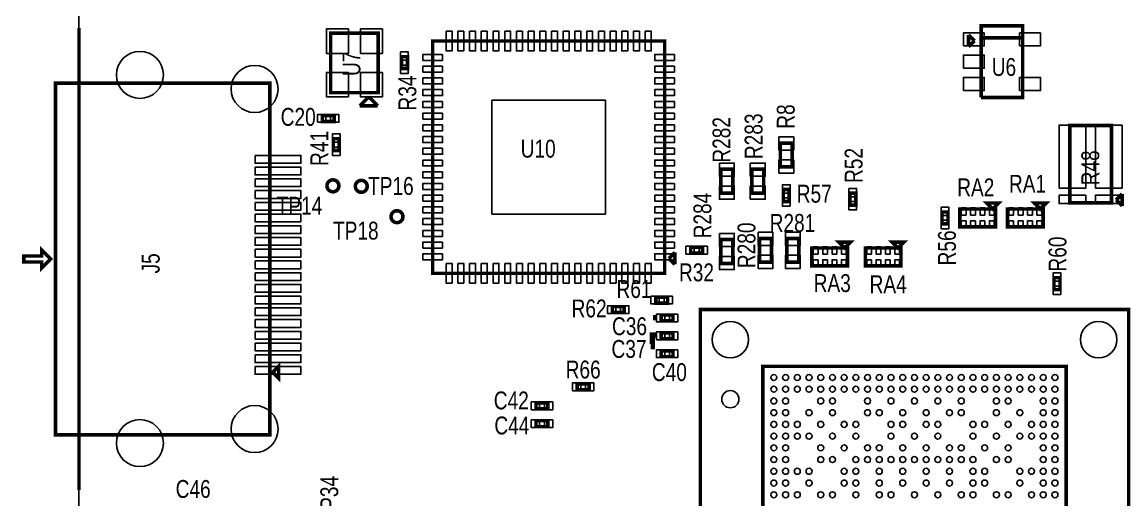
# Model space of a CAD drawing. Extents: x -458 to 3366, y -1416 to 6281.
# Drawn here: x -246 to 1610, y 3812 to 4614 of the extents above; entities that cross this region are included whole.
import ezdxf
from ezdxf.enums import TextEntityAlignment as Align

# ---------------------------------------------------------------- set-up
doc = ezdxf.new("R2010")
doc.units = 0
for name, color, linetype in [('BG_OUTLINE', 95, 'CONTINUOUS'), ('PG_ASSEMBLY_TOP', 120, 'CONTINUOUS'), ('PIN_TOP', 140, 'CONTINUOUS'), ('RD_ASSEMBLY_TOP', 120, 'CONTINUOUS')]:
    doc.layers.add(name, color=color, linetype=linetype)

msp = doc.modelspace()

# ---------------------------------------------------------------- linework, layer by layer
at = {"layer": 'BG_OUTLINE'}
msp.add_lwpolyline([(-149.99, -150), (3196.46, -150), (3196.46, 5759.32), (-149.99, 5759.32)], close=True, dxfattribs=at)
at = {"layer": 'BG_OUTLINE', "const_width": 6}
msp.add_lwpolyline([(-149.99, 4603.9), (-149.99, 3828.9)], dxfattribs=at)
at = {"layer": 'PG_ASSEMBLY_TOP'}
for points, const_width in [([(1366.35, 4487.6), (1436.35, 4487.6), (1436.35, 4607.6), (1366.35, 4607.6), (1366.35, 4587.6), (1436.35, 4587.6)], 6), ([(353.07, 4495.61), (353.07, 4595.61), (273.07, 4595.61), (273.07, 4495.61), (353.07, 4495.61)], 6), ([(834.55, 4582.4), (444.55, 4582.4), (444.55, 4192.4), (834.55, 4192.4), (834.55, 4582.4)], 6), ([(1345.35, 4592.6), (1345.35, 4572.6)], 6), ([(1355.35, 4582.6), (1345.35, 4592.6)], 6), ([(1345.35, 4572.6), (1355.35, 4582.6)], 6), ([(1436.35, 4587.6), (1366.35, 4587.6), (1366.35, 4487.6)], 6), ([(392.14, 4556.06), (392.14, 4536.06), (402.14, 4536.06), (402.14, 4556.06), (392.14, 4556.06)], 6), ([(170.64, 4511.4), (170.64, 3921.4), (-189.36, 3921.4), (-189.36, 4511.4), (170.64, 4511.4)], 6), ([(337.07, 4488.61), (322.07, 4473.61)], 6), ([(352.07, 4473.61), (337.07, 4488.61)], 6), ([(322.07, 4473.61), (352.07, 4473.61)], 6), ([(259.05, 4447.4), (279.05, 4447.4), (279.05, 4457.4), (259.05, 4457.4), (259.05, 4447.4)], 6), ([(1585.55, 4440.53), (1515.55, 4440.53), (1515.55, 4310.53), (1585.55, 4310.53), (1585.55, 4440.53)], 6), ([(287.57, 4398.4), (287.57, 4418.4), (277.57, 4418.4), (277.57, 4398.4), (287.57, 4398.4)], 6), ([(1029, 4411), (1029, 4371), (1049, 4371), (1049, 4411), (1029, 4411)], 6), ([(929, 4367), (929, 4327), (949, 4327), (949, 4367), (929, 4367)], 6), ([(981, 4367), (981, 4327), (1001, 4327), (1001, 4367), (981, 4367)], 6), ([(1044, 4313), (1044, 4333), (1034, 4333), (1034, 4313), (1044, 4313)], 6), ([(1145.71, 4326.77), (1145.71, 4306.77), (1155.71, 4306.77), (1155.71, 4326.77), (1145.71, 4326.77)], 6), ([(1603.55, 4325.53), (1593.55, 4315.53)], 6), ([(1603.55, 4305.53), (1603.55, 4325.53)], 6), ([(1395.75, 4310.34), (1375.75, 4310.34), (1385.75, 4300.34), (1395.75, 4310.34)], 6), ([(1475.75, 4310.34), (1455.75, 4310.34), (1465.75, 4300.34), (1475.75, 4310.34)], 6), ([(1593.55, 4315.53), (1603.55, 4305.53)], 6), ([(1300.75, 4295.34), (1300.75, 4275.34), (1310.75, 4275.34), (1310.75, 4295.34), (1300.75, 4295.34)], 6), ([(1390.75, 4270.34), (1330.75, 4270.34), (1330.75, 4300.34), (1390.75, 4300.34), (1390.75, 4270.34)], 6), ([(1470.75, 4270.34), (1410.75, 4270.34), (1410.75, 4300.34), (1470.75, 4300.34), (1470.75, 4270.34)], 6), ([(929, 4249), (929, 4209), (949, 4209), (949, 4249), (929, 4249)], 6), ([(994, 4251), (994, 4211), (1014, 4211), (1014, 4251), (994, 4251)], 6), ([(1040, 4251), (1040, 4211), (1060, 4211), (1060, 4251), (1040, 4251)], 6), ([(-197.63, 4216.4), (-212.63, 4231.4), (-212.63, 4221.4), (-242.63, 4221.4), (-242.63, 4211.4), (-212.63, 4211.4), (-212.63, 4201.4), (-197.63, 4216.4)], 6), ([(878.28, 4226.23), (898.28, 4226.23), (898.28, 4236.23), (878.28, 4236.23), (878.28, 4226.23)], 6), ([(1141.99, 4204.85), (1081.99, 4204.85), (1081.99, 4234.85), (1141.99, 4234.85), (1141.99, 4204.85)], 6), ([(1146.99, 4244.85), (1126.99, 4244.85), (1136.99, 4234.85), (1146.99, 4244.85)], 6), ([(1231.87, 4204.85), (1171.87, 4204.85), (1171.87, 4234.85), (1231.87, 4234.85), (1231.87, 4204.85)], 6), ([(1236.87, 4244.85), (1216.87, 4244.85), (1226.87, 4234.85), (1236.87, 4244.85)], 6), ([(851.55, 4227.4), (841.55, 4217.4)], 6), ([(841.55, 4217.4), (851.55, 4207.4)], 6), ([(851.55, 4207.4), (851.55, 4227.4)], 6), ([(1499, 4165), (1499, 4185), (1489, 4185), (1489, 4165), (1499, 4165)], 6), ([(746.48, 4126.4), (766.48, 4126.4), (766.48, 4136.4), (746.48, 4136.4), (746.48, 4126.4)], 6), ([(839.57, 4152.42), (819.57, 4152.42), (819.57, 4142.42), (839.57, 4142.42), (839.57, 4152.42)], 6), ([(821, 4118), (815, 4118)], 9), ([(848.55, 4122.42), (828.55, 4122.42), (828.55, 4112.42), (848.55, 4112.42), (848.55, 4122.42)], 6), ([(1614.45, 3411.56), (1614.45, 4131.56), (894.45, 4131.56), (894.45, 3411.56), (1614.45, 3411.56)], 6), ([(811, 4069), (814, 4069), (814, 4089), (820, 4089)], 9), ([(828.55, 4082.42), (848.55, 4082.42), (848.55, 4092.42), (828.55, 4092.42), (828.55, 4082.42)], 6), ([(848.55, 4062.42), (828.55, 4062.42), (828.55, 4052.42), (848.55, 4052.42), (848.55, 4062.42)], 6), ([(175.64, 4026.4), (185.64, 4036.4), (185.64, 4016.4), (175.64, 4026.4)], 6), ([(1509.35, 3526.3), (1509.35, 4036.3), (999.35, 4036.3), (999.35, 3526.3), (1509.35, 3526.3)], 6), ([(687.55, 3996.89), (707.55, 3996.89), (707.55, 4006.89), (687.55, 4006.89), (687.55, 3996.89)], 6), ([(638.3, 3974.98), (618.3, 3974.98), (618.3, 3964.98), (638.3, 3964.98), (638.3, 3974.98)], 6), ([(638.3, 3944.98), (618.3, 3944.98), (618.3, 3934.98), (638.3, 3934.98), (638.3, 3944.98)], 6)]:
    msp.add_lwpolyline(points, dxfattribs=dict(at, const_width=const_width))
at = {"layer": 'PG_ASSEMBLY_TOP', "const_width": 6}
for points in [[(286.91, 4339.25, 1), (266.91, 4339.25, 1), (286.91, 4339.25)], [(334.55, 4338.4, 1), (314.55, 4338.4, 1), (334.55, 4338.4)], [(394.55, 4287.4, 1), (374.55, 4287.4, 1), (394.55, 4287.4)]]:
    msp.add_lwpolyline(points, format="xyb", dxfattribs=at)
at = {"layer": 'PIN_TOP'}
for points in [[(303.03, 4561.53), (266.03, 4561.53), (266.03, 4602.53), (303.03, 4602.53)], [(360.11, 4561.53), (323.11, 4561.53), (323.11, 4602.53), (360.11, 4602.53)], [(467.23, 4598.78), (477.23, 4598.78), (477.23, 4565.78), (467.23, 4565.78)], [(486.91, 4598.78), (496.91, 4598.78), (496.91, 4565.78), (486.91, 4565.78)], [(506.6, 4598.78), (516.6, 4598.78), (516.6, 4565.78), (506.6, 4565.78)], [(526.28, 4598.78), (536.28, 4598.78), (536.28, 4565.78), (526.28, 4565.78)], [(545.97, 4598.78), (555.97, 4598.78), (555.97, 4565.78), (545.97, 4565.78)], [(565.65, 4598.78), (575.65, 4598.78), (575.65, 4565.78), (565.65, 4565.78)], [(585.34, 4598.78), (595.34, 4598.78), (595.34, 4565.78), (585.34, 4565.78)], [(605.02, 4598.78), (615.02, 4598.78), (615.02, 4565.78), (605.02, 4565.78)], [(624.71, 4598.78), (634.71, 4598.78), (634.71, 4565.78), (624.71, 4565.78)], [(644.39, 4598.78), (654.39, 4598.78), (654.39, 4565.78), (644.39, 4565.78)], [(664.08, 4598.78), (674.08, 4598.78), (674.08, 4565.78), (664.08, 4565.78)], [(683.76, 4598.78), (693.76, 4598.78), (693.76, 4565.78), (683.76, 4565.78)], [(703.45, 4598.78), (713.45, 4598.78), (713.45, 4565.78), (703.45, 4565.78)], [(723.13, 4598.78), (733.13, 4598.78), (733.13, 4565.78), (723.13, 4565.78)], [(742.82, 4598.78), (752.82, 4598.78), (752.82, 4565.78), (742.82, 4565.78)], [(762.5, 4598.78), (772.5, 4598.78), (772.5, 4565.78), (762.5, 4565.78)], [(782.19, 4598.78), (792.19, 4598.78), (792.19, 4565.78), (782.19, 4565.78)], [(801.87, 4598.78), (811.87, 4598.78), (811.87, 4565.78), (801.87, 4565.78)], [(1336.61, 4574), (1336.61, 4596), (1371.61, 4596), (1371.61, 4574)], [(1431.09, 4574), (1431.09, 4596), (1466.09, 4596), (1466.09, 4574)], [(390.64, 4564.08), (403.64, 4564.08), (403.64, 4550.08), (390.64, 4550.08)], [(461.17, 4559.72), (461.17, 4549.72), (428.17, 4549.72), (428.17, 4559.72)], [(850.93, 4559.72), (850.93, 4549.72), (817.93, 4549.72), (817.93, 4559.72)], [(1336.61, 4536.6), (1336.61, 4558.6), (1371.61, 4558.6), (1371.61, 4536.6)], [(303.03, 4488.69), (266.03, 4488.69), (266.03, 4529.69), (303.03, 4529.69)], [(360.11, 4488.69), (323.11, 4488.69), (323.11, 4529.69), (360.11, 4529.69)], [(390.64, 4542.04), (403.64, 4542.04), (403.64, 4528.04), (390.64, 4528.04)], [(461.17, 4540.04), (461.17, 4530.04), (428.17, 4530.04), (428.17, 4540.04)], [(850.93, 4540.04), (850.93, 4530.04), (817.93, 4530.04), (817.93, 4540.04)], [(461.17, 4520.35), (461.17, 4510.35), (428.17, 4510.35), (428.17, 4520.35)], [(850.93, 4520.35), (850.93, 4510.35), (817.93, 4510.35), (817.93, 4520.35)], [(1336.61, 4499.2), (1336.61, 4521.2), (1371.61, 4521.2), (1371.61, 4499.2)], [(1431.09, 4499.2), (1431.09, 4521.2), (1466.09, 4521.2), (1466.09, 4499.2)], [(461.17, 4500.67), (461.17, 4490.67), (428.17, 4490.67), (428.17, 4500.67)], [(850.93, 4500.67), (850.93, 4490.67), (817.93, 4490.67), (817.93, 4500.67)], [(461.17, 4480.98), (461.17, 4470.98), (428.17, 4470.98), (428.17, 4480.98)], [(735.05, 4482.9), (735.05, 4291.9), (544.05, 4291.9), (544.05, 4482.9)], [(850.93, 4480.98), (850.93, 4470.98), (817.93, 4470.98), (817.93, 4480.98)], [(251.03, 4445.9), (251.03, 4458.9), (265.03, 4458.9), (265.03, 4445.9)], [(273.07, 4445.9), (273.07, 4458.9), (287.07, 4458.9), (287.07, 4445.9)], [(461.17, 4461.3), (461.17, 4451.3), (428.17, 4451.3), (428.17, 4461.3)], [(850.93, 4461.3), (850.93, 4451.3), (817.93, 4451.3), (817.93, 4461.3)], [(461.17, 4441.61), (461.17, 4431.61), (428.17, 4431.61), (428.17, 4441.61)], [(850.93, 4441.61), (850.93, 4431.61), (817.93, 4431.61), (817.93, 4441.61)], [(1542.54, 4441.33), (1542.54, 4335.33), (1497.54, 4335.33), (1497.54, 4441.33)], [(1603.56, 4441.33), (1603.56, 4335.33), (1558.56, 4335.33), (1558.56, 4441.33)], [(289.07, 4412.42), (276.07, 4412.42), (276.07, 4426.42), (289.07, 4426.42)], [(461.17, 4421.93), (461.17, 4411.93), (428.17, 4411.93), (428.17, 4421.93)], [(850.93, 4421.93), (850.93, 4411.93), (817.93, 4411.93), (817.93, 4421.93)], [(1026.5, 4421.29), (1051.5, 4421.29), (1051.5, 4399.29), (1026.5, 4399.29)], [(289.07, 4390.38), (276.07, 4390.38), (276.07, 4404.38), (289.07, 4404.38)], [(461.17, 4402.24), (461.17, 4392.24), (428.17, 4392.24), (428.17, 4402.24)], [(850.93, 4402.24), (850.93, 4392.24), (817.93, 4392.24), (817.93, 4402.24)], [(146.16, 4390.22), (223.16, 4390.22), (223.16, 4377.22), (146.16, 4377.22)], [(461.17, 4382.56), (461.17, 4372.56), (428.17, 4372.56), (428.17, 4382.56)], [(850.93, 4382.56), (850.93, 4372.56), (817.93, 4372.56), (817.93, 4382.56)], [(1026.5, 4382.71), (1051.5, 4382.71), (1051.5, 4360.71), (1026.5, 4360.71)], [(146.16, 4370.54), (223.16, 4370.54), (223.16, 4357.54), (146.16, 4357.54)], [(461.17, 4362.87), (461.17, 4352.87), (428.17, 4352.87), (428.17, 4362.87)], [(850.93, 4362.87), (850.93, 4352.87), (817.93, 4352.87), (817.93, 4362.87)], [(926.5, 4377.29), (951.5, 4377.29), (951.5, 4355.29), (926.5, 4355.29)], [(978.5, 4377.29), (1003.5, 4377.29), (1003.5, 4355.29), (978.5, 4355.29)], [(146.16, 4350.85), (223.16, 4350.85), (223.16, 4337.85), (146.16, 4337.85)], [(461.17, 4343.19), (461.17, 4333.19), (428.17, 4333.19), (428.17, 4343.19)], [(850.93, 4343.19), (850.93, 4333.19), (817.93, 4333.19), (817.93, 4343.19)], [(146.16, 4331.17), (223.16, 4331.17), (223.16, 4318.17), (146.16, 4318.17)], [(461.17, 4323.5), (461.17, 4313.5), (428.17, 4313.5), (428.17, 4323.5)], [(850.93, 4323.5), (850.93, 4313.5), (817.93, 4313.5), (817.93, 4323.5)], [(926.5, 4338.71), (951.5, 4338.71), (951.5, 4316.71), (926.5, 4316.71)], [(978.5, 4338.71), (1003.5, 4338.71), (1003.5, 4316.71), (978.5, 4316.71)], [(1045.5, 4327.02), (1032.5, 4327.02), (1032.5, 4341.02), (1045.5, 4341.02)], [(1144.21, 4334.79), (1157.21, 4334.79), (1157.21, 4320.79), (1144.21, 4320.79)], [(1542.54, 4323.47), (1542.54, 4309.47), (1497.54, 4309.47), (1497.54, 4323.47)], [(1603.56, 4323.47), (1603.56, 4309.47), (1558.56, 4309.47), (1558.56, 4323.47)], [(146.16, 4311.48), (223.16, 4311.48), (223.16, 4298.48), (146.16, 4298.48)], [(1045.5, 4304.98), (1032.5, 4304.98), (1032.5, 4318.98), (1045.5, 4318.98)], [(1144.21, 4312.75), (1157.21, 4312.75), (1157.21, 4298.75), (1144.21, 4298.75)], [(146.16, 4291.8), (223.16, 4291.8), (223.16, 4278.8), (146.16, 4278.8)], [(461.17, 4303.82), (461.17, 4293.82), (428.17, 4293.82), (428.17, 4303.82)], [(850.93, 4303.82), (850.93, 4293.82), (817.93, 4293.82), (817.93, 4303.82)], [(1299.25, 4303.36), (1312.25, 4303.36), (1312.25, 4289.36), (1299.25, 4289.36)], [(1341.13, 4302.17), (1341.13, 4290.17), (1333.13, 4290.17), (1333.13, 4302.17)], [(1356.88, 4302.17), (1356.88, 4290.17), (1348.88, 4290.17), (1348.88, 4302.17)], [(1372.62, 4302.17), (1372.62, 4290.17), (1364.62, 4290.17), (1364.62, 4302.17)], [(1388.37, 4302.17), (1388.37, 4290.17), (1380.37, 4290.17), (1380.37, 4302.17)], [(1421.13, 4302.17), (1421.13, 4290.17), (1413.13, 4290.17), (1413.13, 4302.17)], [(1436.88, 4302.17), (1436.88, 4290.17), (1428.88, 4290.17), (1428.88, 4302.17)], [(1452.62, 4302.17), (1452.62, 4290.17), (1444.62, 4290.17), (1444.62, 4302.17)], [(1468.37, 4302.17), (1468.37, 4290.17), (1460.37, 4290.17), (1460.37, 4302.17)], [(146.16, 4272.11), (223.16, 4272.11), (223.16, 4259.11), (146.16, 4259.11)], [(461.17, 4284.13), (461.17, 4274.13), (428.17, 4274.13), (428.17, 4284.13)], [(850.93, 4284.13), (850.93, 4274.13), (817.93, 4274.13), (817.93, 4284.13)], [(1299.25, 4281.32), (1312.25, 4281.32), (1312.25, 4267.32), (1299.25, 4267.32)], [(1341.13, 4280.51), (1341.13, 4268.51), (1333.13, 4268.51), (1333.13, 4280.51)], [(1356.88, 4280.51), (1356.88, 4268.51), (1348.88, 4268.51), (1348.88, 4280.51)], [(1372.62, 4280.51), (1372.62, 4268.51), (1364.62, 4268.51), (1364.62, 4280.51)], [(1388.37, 4280.51), (1388.37, 4268.51), (1380.37, 4268.51), (1380.37, 4280.51)], [(1421.13, 4280.51), (1421.13, 4268.51), (1413.13, 4268.51), (1413.13, 4280.51)], [(1436.88, 4280.51), (1436.88, 4268.51), (1428.88, 4268.51), (1428.88, 4280.51)], [(1452.62, 4280.51), (1452.62, 4268.51), (1444.62, 4268.51), (1444.62, 4280.51)], [(1468.37, 4280.51), (1468.37, 4268.51), (1460.37, 4268.51), (1460.37, 4280.51)], [(146.16, 4252.43), (223.16, 4252.43), (223.16, 4239.43), (146.16, 4239.43)], [(461.17, 4264.45), (461.17, 4254.45), (428.17, 4254.45), (428.17, 4264.45)], [(850.93, 4264.45), (850.93, 4254.45), (817.93, 4254.45), (817.93, 4264.45)], [(926.5, 4259.29), (951.5, 4259.29), (951.5, 4237.29), (926.5, 4237.29)], [(991.5, 4261.29), (1016.5, 4261.29), (1016.5, 4239.29), (991.5, 4239.29)], [(1037.5, 4261.29), (1062.5, 4261.29), (1062.5, 4239.29), (1037.5, 4239.29)], [(146.16, 4232.74), (223.16, 4232.74), (223.16, 4219.74), (146.16, 4219.74)], [(461.17, 4244.76), (461.17, 4234.76), (428.17, 4234.76), (428.17, 4244.76)], [(850.93, 4244.76), (850.93, 4234.76), (817.93, 4234.76), (817.93, 4244.76)], [(870.26, 4224.73), (870.26, 4237.73), (884.26, 4237.73), (884.26, 4224.73)], [(892.3, 4224.73), (892.3, 4237.73), (906.3, 4237.73), (906.3, 4224.73)], [(1092.37, 4236.68), (1092.37, 4224.68), (1084.37, 4224.68), (1084.37, 4236.68)], [(1108.12, 4236.68), (1108.12, 4224.68), (1100.12, 4224.68), (1100.12, 4236.68)], [(1123.86, 4236.68), (1123.86, 4224.68), (1115.86, 4224.68), (1115.86, 4236.68)], [(1139.61, 4236.68), (1139.61, 4224.68), (1131.61, 4224.68), (1131.61, 4236.68)], [(1182.25, 4236.68), (1182.25, 4224.68), (1174.25, 4224.68), (1174.25, 4236.68)], [(1198, 4236.68), (1198, 4224.68), (1190, 4224.68), (1190, 4236.68)], [(1213.74, 4236.68), (1213.74, 4224.68), (1205.74, 4224.68), (1205.74, 4236.68)], [(1229.49, 4236.68), (1229.49, 4224.68), (1221.49, 4224.68), (1221.49, 4236.68)], [(146.16, 4213.06), (223.16, 4213.06), (223.16, 4200.06), (146.16, 4200.06)], [(461.17, 4225.08), (461.17, 4215.08), (428.17, 4215.08), (428.17, 4225.08)], [(850.93, 4225.08), (850.93, 4215.08), (817.93, 4215.08), (817.93, 4225.08)], [(926.5, 4220.71), (951.5, 4220.71), (951.5, 4198.71), (926.5, 4198.71)], [(991.5, 4222.71), (1016.5, 4222.71), (1016.5, 4200.71), (991.5, 4200.71)], [(1037.5, 4222.71), (1062.5, 4222.71), (1062.5, 4200.71), (1037.5, 4200.71)], [(1092.37, 4215.02), (1092.37, 4203.02), (1084.37, 4203.02), (1084.37, 4215.02)], [(1108.12, 4215.02), (1108.12, 4203.02), (1100.12, 4203.02), (1100.12, 4215.02)], [(1123.86, 4215.02), (1123.86, 4203.02), (1115.86, 4203.02), (1115.86, 4215.02)], [(1139.61, 4215.02), (1139.61, 4203.02), (1131.61, 4203.02), (1131.61, 4215.02)], [(1182.25, 4215.02), (1182.25, 4203.02), (1174.25, 4203.02), (1174.25, 4215.02)], [(1198, 4215.02), (1198, 4203.02), (1190, 4203.02), (1190, 4215.02)], [(1213.74, 4215.02), (1213.74, 4203.02), (1205.74, 4203.02), (1205.74, 4215.02)], [(1229.49, 4215.02), (1229.49, 4203.02), (1221.49, 4203.02), (1221.49, 4215.02)], [(467.23, 4209.02), (477.23, 4209.02), (477.23, 4176.02), (467.23, 4176.02)], [(486.91, 4209.02), (496.91, 4209.02), (496.91, 4176.02), (486.91, 4176.02)], [(506.6, 4209.02), (516.6, 4209.02), (516.6, 4176.02), (506.6, 4176.02)], [(526.28, 4209.02), (536.28, 4209.02), (536.28, 4176.02), (526.28, 4176.02)], [(545.97, 4209.02), (555.97, 4209.02), (555.97, 4176.02), (545.97, 4176.02)], [(565.65, 4209.02), (575.65, 4209.02), (575.65, 4176.02), (565.65, 4176.02)], [(585.34, 4209.02), (595.34, 4209.02), (595.34, 4176.02), (585.34, 4176.02)], [(605.02, 4209.02), (615.02, 4209.02), (615.02, 4176.02), (605.02, 4176.02)], [(624.71, 4209.02), (634.71, 4209.02), (634.71, 4176.02), (624.71, 4176.02)], [(644.39, 4209.02), (654.39, 4209.02), (654.39, 4176.02), (644.39, 4176.02)], [(664.08, 4209.02), (674.08, 4209.02), (674.08, 4176.02), (664.08, 4176.02)], [(683.76, 4209.02), (693.76, 4209.02), (693.76, 4176.02), (683.76, 4176.02)], [(703.45, 4209.02), (713.45, 4209.02), (713.45, 4176.02), (703.45, 4176.02)], [(723.13, 4209.02), (733.13, 4209.02), (733.13, 4176.02), (723.13, 4176.02)], [(742.82, 4209.02), (752.82, 4209.02), (752.82, 4176.02), (742.82, 4176.02)], [(762.5, 4209.02), (772.5, 4209.02), (772.5, 4176.02), (762.5, 4176.02)], [(782.19, 4209.02), (792.19, 4209.02), (792.19, 4176.02), (782.19, 4176.02)], [(801.87, 4209.02), (811.87, 4209.02), (811.87, 4176.02), (801.87, 4176.02)], [(146.16, 4193.37), (223.16, 4193.37), (223.16, 4180.37), (146.16, 4180.37)], [(1500.5, 4179.02), (1487.5, 4179.02), (1487.5, 4193.02), (1500.5, 4193.02)], [(146.16, 4173.69), (223.16, 4173.69), (223.16, 4160.69), (146.16, 4160.69)], [(1500.5, 4156.98), (1487.5, 4156.98), (1487.5, 4170.98), (1500.5, 4170.98)], [(146.16, 4154), (223.16, 4154), (223.16, 4141), (146.16, 4141)], [(738.46, 4124.9), (738.46, 4137.9), (752.46, 4137.9), (752.46, 4124.9)], [(760.5, 4124.9), (760.5, 4137.9), (774.5, 4137.9), (774.5, 4124.9)], [(825.55, 4153.92), (825.55, 4140.92), (811.55, 4140.92), (811.55, 4153.92)], [(847.59, 4153.92), (847.59, 4140.92), (833.59, 4140.92), (833.59, 4153.92)], [(146.16, 4134.32), (223.16, 4134.32), (223.16, 4121.32), (146.16, 4121.32)], [(834.53, 4123.92), (834.53, 4110.92), (820.53, 4110.92), (820.53, 4123.92)], [(856.57, 4123.92), (856.57, 4110.92), (842.57, 4110.92), (842.57, 4123.92)], [(146.16, 4114.63), (223.16, 4114.63), (223.16, 4101.63), (146.16, 4101.63)], [(146.16, 4094.95), (223.16, 4094.95), (223.16, 4081.95), (146.16, 4081.95)], [(820.53, 4080.92), (820.53, 4093.92), (834.53, 4093.92), (834.53, 4080.92)], [(842.57, 4080.92), (842.57, 4093.92), (856.57, 4093.92), (856.57, 4080.92)], [(146.16, 4075.26), (223.16, 4075.26), (223.16, 4062.26), (146.16, 4062.26)], [(834.53, 4063.92), (834.53, 4050.92), (820.53, 4050.92), (820.53, 4063.92)], [(856.57, 4063.92), (856.57, 4050.92), (842.57, 4050.92), (842.57, 4063.92)], [(146.16, 4055.58), (223.16, 4055.58), (223.16, 4042.58), (146.16, 4042.58)], [(146.16, 4035.89), (223.16, 4035.89), (223.16, 4022.89), (146.16, 4022.89)], [(679.53, 3995.39), (679.53, 4008.39), (693.53, 4008.39), (693.53, 3995.39)], [(701.57, 3995.39), (701.57, 4008.39), (715.57, 4008.39), (715.57, 3995.39)], [(624.28, 3976.48), (624.28, 3963.48), (610.28, 3963.48), (610.28, 3976.48)], [(646.32, 3976.48), (646.32, 3963.48), (632.32, 3963.48), (632.32, 3976.48)], [(624.28, 3946.48), (624.28, 3933.48), (610.28, 3933.48), (610.28, 3946.48)], [(646.32, 3946.48), (646.32, 3933.48), (632.32, 3933.48), (632.32, 3946.48)]]:
    msp.add_lwpolyline(points, close=True, dxfattribs=at)
for centre, radius in [((-47.63, 4525.45), 39.5), ((145.28, 4501.83), 39.5), ((276.91, 4339.25), 9), ((324.55, 4338.4), 9), ((384.55, 4287.4), 9), ((944.9, 4081.11), 30.5), ((1564, 4081.11), 30.5), ((1018.13, 4017.52), 5), ((1037.81, 4017.52), 5), ((1057.5, 4017.52), 5), ((1077.19, 4017.52), 5), ((1096.87, 4017.52), 5), ((1116.55, 4017.52), 5), ((1136.24, 4017.52), 5), ((1155.93, 4017.52), 5), ((1175.61, 4017.52), 5), ((1195.29, 4017.52), 5), ((1214.98, 4017.52), 5), ((1234.67, 4017.52), 5), ((1254.35, 4017.52), 5), ((1274.03, 4017.52), 5), ((1293.72, 4017.52), 5), ((1313.41, 4017.52), 5), ((1333.09, 4017.52), 5), ((1352.77, 4017.52), 5), ((1372.46, 4017.52), 5), ((1392.15, 4017.52), 5), ((1411.83, 4017.52), 5), ((1431.51, 4017.52), 5), ((1451.2, 4017.52), 5), ((1470.89, 4017.52), 5), ((1490.57, 4017.52), 5), ((944.9, 3981.11), 14.5), ((1018.13, 3997.84), 5), ((1037.81, 3997.84), 5), ((1057.5, 3997.84), 5), ((1077.19, 3997.84), 5), ((1096.87, 3997.84), 5), ((1116.55, 3997.84), 5), ((1136.24, 3997.84), 5), ((1155.93, 3997.84), 5), ((1175.61, 3997.84), 5), ((1195.29, 3997.84), 5), ((1214.98, 3997.84), 5), ((1234.67, 3997.84), 5), ((1254.35, 3997.84), 5), ((1274.03, 3997.84), 5), ((1293.72, 3997.84), 5), ((1313.41, 3997.84), 5), ((1333.09, 3997.84), 5), ((1352.77, 3997.84), 5), ((1372.46, 3997.84), 5), ((1392.15, 3997.84), 5), ((1411.83, 3997.84), 5), ((1431.51, 3997.84), 5), ((1451.2, 3997.84), 5), ((1470.89, 3997.84), 5), ((1490.57, 3997.84), 5), ((1018.13, 3978.15), 5), ((1037.81, 3978.15), 5), ((1096.87, 3978.15), 5), ((1116.55, 3978.15), 5), ((1175.61, 3978.15), 5), ((1214.98, 3978.15), 5), ((1254.35, 3978.15), 5), ((1293.72, 3978.15), 5), ((1333.09, 3978.15), 5), ((1392.15, 3978.15), 5), ((1411.83, 3978.15), 5), ((1470.89, 3978.15), 5), ((1490.57, 3978.15), 5), ((145.28, 3930.97), 39.5), ((1018.13, 3958.46), 5), ((1037.81, 3958.46), 5), ((1077.19, 3958.46), 5), ((1116.55, 3958.46), 5), ((1175.61, 3958.46), 5), ((1195.29, 3958.46), 5), ((1234.67, 3958.46), 5), ((1274.03, 3958.46), 5), ((1313.41, 3958.46), 5), ((1333.09, 3958.46), 5), ((1392.15, 3958.46), 5), ((1431.51, 3958.46), 5), ((1470.89, 3958.46), 5), ((1490.57, 3958.46), 5), ((-47.63, 3907.35), 39.5), ((1018.13, 3938.78), 5), ((1037.81, 3938.78), 5), ((1057.5, 3938.78), 5), ((1096.87, 3938.78), 5), ((1136.24, 3938.78), 5), ((1155.93, 3938.78), 5), ((1214.98, 3938.78), 5), ((1234.67, 3938.78), 5), ((1274.03, 3938.78), 5), ((1293.72, 3938.78), 5), ((1352.77, 3938.78), 5), ((1372.46, 3938.78), 5), ((1411.83, 3938.78), 5), ((1451.2, 3938.78), 5), ((1470.89, 3938.78), 5), ((1490.57, 3938.78), 5), ((1018.13, 3919.1), 5), ((1037.81, 3919.1), 5), ((1057.5, 3919.1), 5), ((1077.19, 3919.1), 5), ((1116.55, 3919.1), 5), ((1155.93, 3919.1), 5), ((1214.98, 3919.1), 5), ((1254.35, 3919.1), 5), ((1293.72, 3919.1), 5), ((1352.77, 3919.1), 5), ((1392.15, 3919.1), 5), ((1431.51, 3919.1), 5), ((1451.2, 3919.1), 5), ((1470.89, 3919.1), 5), ((1490.57, 3919.1), 5), ((1018.13, 3899.41), 5), ((1037.81, 3899.41), 5), ((1096.87, 3899.41), 5), ((1136.24, 3899.41), 5), ((1175.61, 3899.41), 5), ((1195.29, 3899.41), 5), ((1234.67, 3899.41), 5), ((1274.03, 3899.41), 5), ((1313.41, 3899.41), 5), ((1333.09, 3899.41), 5), ((1372.46, 3899.41), 5), ((1411.83, 3899.41), 5), ((1470.89, 3899.41), 5), ((1490.57, 3899.41), 5), ((1018.13, 3879.72), 5), ((1037.81, 3879.72), 5), ((1096.87, 3879.72), 5), ((1116.55, 3879.72), 5), ((1155.93, 3879.72), 5), ((1175.61, 3879.72), 5), ((1195.29, 3879.72), 5), ((1214.98, 3879.72), 5), ((1234.67, 3879.72), 5), ((1254.35, 3879.72), 5), ((1274.03, 3879.72), 5), ((1293.72, 3879.72), 5), ((1313.41, 3879.72), 5), ((1333.09, 3879.72), 5), ((1352.77, 3879.72), 5), ((1392.15, 3879.72), 5), ((1411.83, 3879.72), 5), ((1470.89, 3879.72), 5), ((1490.57, 3879.72), 5), ((1018.13, 3860.04), 5), ((1037.81, 3860.04), 5), ((1057.5, 3860.04), 5), ((1077.19, 3860.04), 5), ((1136.24, 3860.04), 5), ((1155.93, 3860.04), 5), ((1195.29, 3860.04), 5), ((1234.67, 3860.04), 5), ((1274.03, 3860.04), 5), ((1313.41, 3860.04), 5), ((1352.77, 3860.04), 5), ((1372.46, 3860.04), 5), ((1431.51, 3860.04), 5), ((1451.2, 3860.04), 5), ((1470.89, 3860.04), 5), ((1490.57, 3860.04), 5), ((1018.13, 3840.36), 5), ((1037.81, 3840.36), 5), ((1077.19, 3840.36), 5), ((1136.24, 3840.36), 5), ((1155.93, 3840.36), 5), ((1195.29, 3840.36), 5), ((1234.67, 3840.36), 5), ((1274.03, 3840.36), 5), ((1313.41, 3840.36), 5), ((1352.77, 3840.36), 5), ((1372.46, 3840.36), 5), ((1431.51, 3840.36), 5), ((1470.89, 3840.36), 5), ((1490.57, 3840.36), 5), ((1018.13, 3820.67), 5), ((1037.81, 3820.67), 5), ((1057.5, 3820.67), 5), ((1096.87, 3820.67), 5), ((1116.55, 3820.67), 5), ((1155.93, 3820.67), 5), ((1195.29, 3820.67), 5), ((1214.98, 3820.67), 5), ((1254.35, 3820.67), 5), ((1293.72, 3820.67), 5), ((1333.09, 3820.67), 5), ((1352.77, 3820.67), 5), ((1392.15, 3820.67), 5), ((1411.83, 3820.67), 5), ((1451.2, 3820.67), 5), ((1470.89, 3820.67), 5), ((1490.57, 3820.67), 5)]:
    msp.add_circle(centre, radius, dxfattribs=at)

# ---------------------------------------------------------------- texts
at = {"layer": 'RD_ASSEMBLY_TOP', "width": 0.8}
for s, p in [('U7', (323.07, 4523.61)), ('R8', (1053, 4435)), ('R283', (999, 4384)), ('R282', (945, 4378)), ('R48', (1565, 4340)), ('R284', (913, 4251)), ('R280', (987, 4201)), ('J5', (-14.37, 4192.1)), ('TP34', (285.8, 3775.58))]:
    msp.add_text(s, height=30, rotation=90, dxfattribs=at).set_placement(p)
for s, p in [('U6', (1404.8, 4523.7)), ('C20', (218.5, 4440)), ('R57', (1086, 4311)), ('R32', (888, 4179)), ('R61', (783, 4151)), ('R62', (707.48, 4118.4)), ('C36', (775.45, 4088.58)), ('C37', (774.55, 4050.42)), ('R66', (697.55, 4015.89)), ('C40', (842.45, 4011.58)), ('C42', (576.7, 3964.02)), ('C44', (577.7, 3922.02))]:
    msp.add_text(s, height=30, dxfattribs=at).set_placement(p, align=Align.CENTER)
for s, p in [('R34', (417, 4495)), ('R41', (269, 4402)), ('R52', (1167.16, 4373.37)), ('R56', (1324, 4235)), ('R60', (1509.85, 4224.64))]:
    msp.add_text(s, height=30, rotation=90, dxfattribs=at).set_placement(p, align=Align.CENTER)
for s, p in [('U10', (592.45, 4386.6)), ('TP16', (336, 4324)), ('RA2', (1326.25, 4321.66)), ('RA1', (1413.25, 4327.66)), ('TP14', (182.36, 4290.85)), ('R281', (1011, 4262)), ('TP18', (277, 4249)), ('RA3', (1085, 4161)), ('RA4', (1179, 4159)), ('C46', (12.55, 3815.4))]:
    msp.add_text(s, height=30, dxfattribs=at).set_placement(p)

doc.saveas('drawing.dxf')
